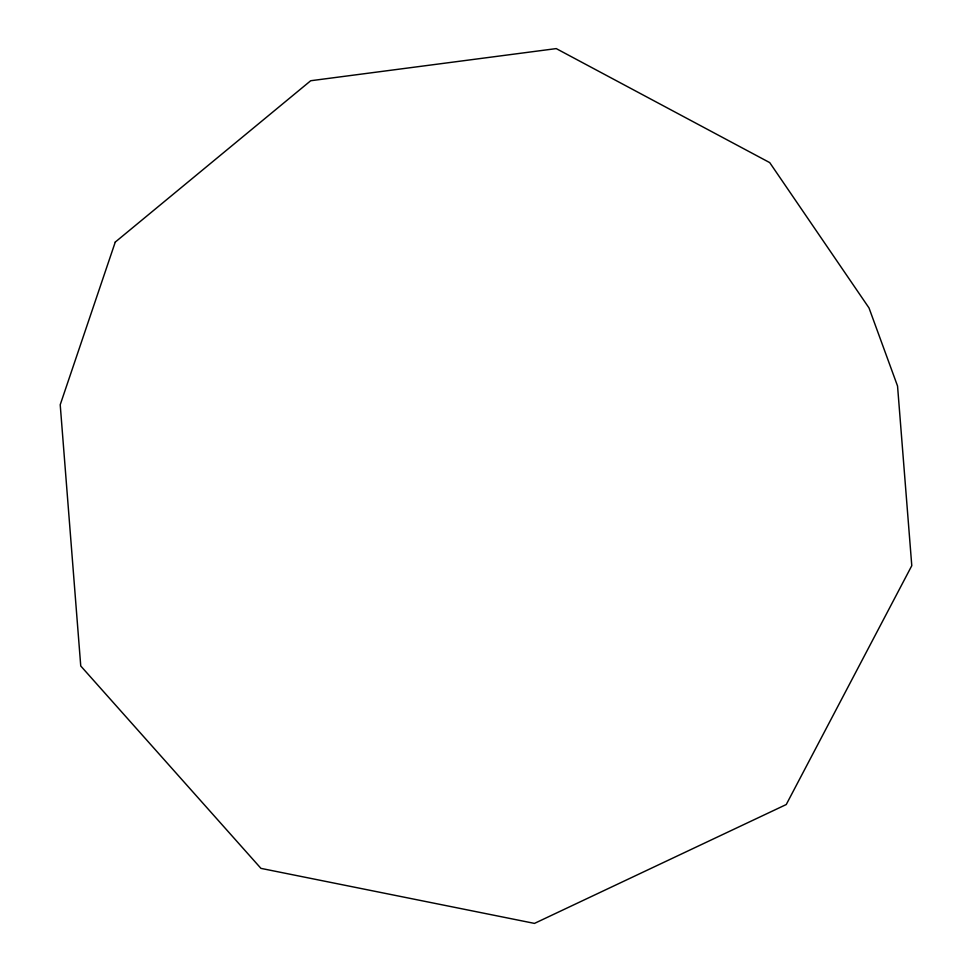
<?xml version="1.0" encoding="UTF-8"?>
<svg xmlns="http://www.w3.org/2000/svg" width="972" height="972" viewBox="0 0 972 972"><rect width="100%" height="100%" fill="white"/><g stroke="black" fill="none" stroke-linecap="round" stroke-linejoin="round"><path stroke-width="1.46" d="M115.267 242.077L60.215 404.753L80.749 665.978L260.946 868.373L534.479 923.4L786.251 804.537L911.785 565.692L897.545 386.03L869.004 307.93L769.727 162.616L556.239 48.6L310.712 80.737L115.267 242.077"/></g></svg>
